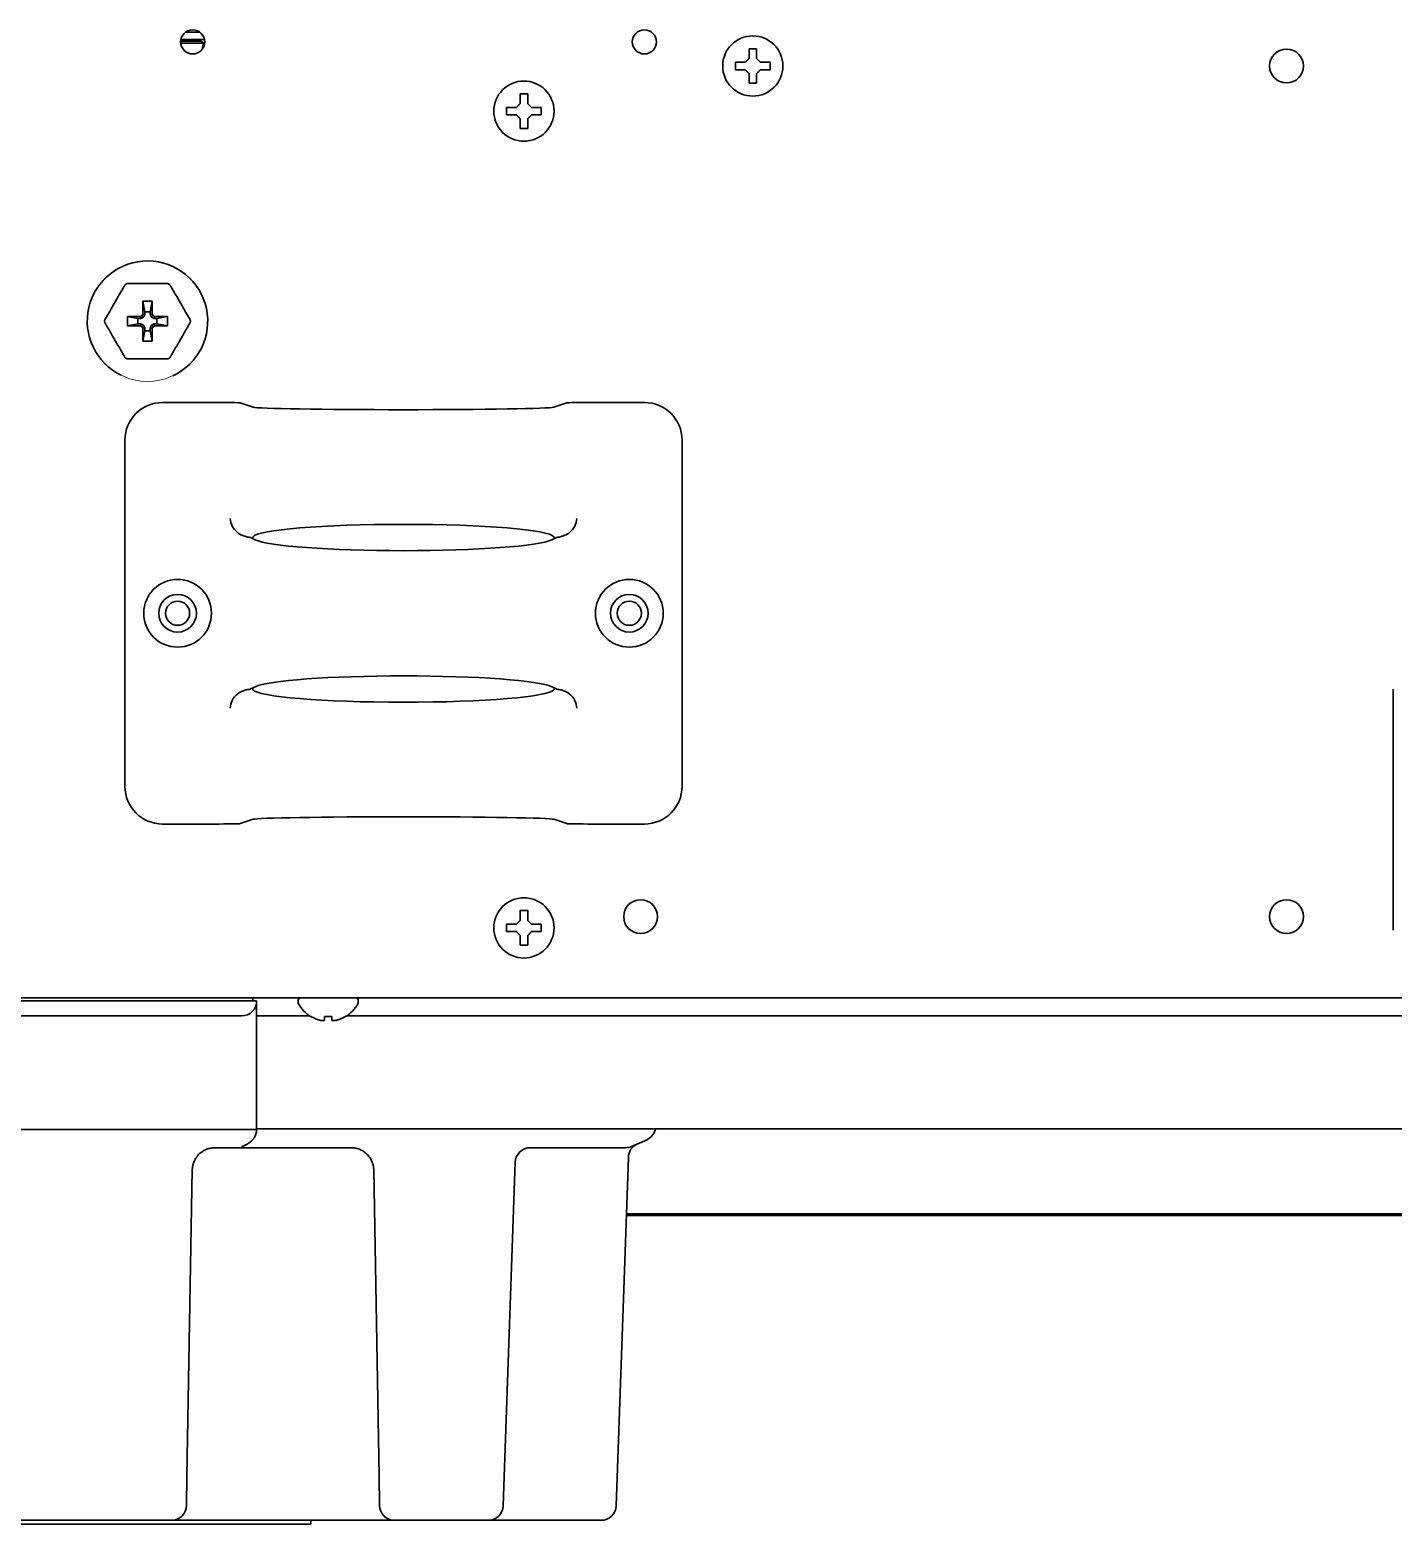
# Model space of a CAD drawing. Extents: x 6327 to 10269, y -393 to 3036.
# Drawn here: x 8792.4 to 8973.5, y 2193 to 2391.5 of the extents above; entities that cross this region are included whole.
import ezdxf

# ---------------------------------------------------------------- set-up
doc = ezdxf.new("R2010")
doc.units = 0
doc.header["$LTSCALE"] = 5
doc.layers.get('0').update_dxf_attribs({"linetype": 'CONTINUOUS', "lineweight": 0})
doc.layers.add('1', color=7, linetype='CONTINUOUS', true_color=0xffffff)

msp = doc.modelspace()

# ---------------------------------------------------------------- linework, layer by layer
msp.add_circle((8808.07, 2352.83), 8)
at = {"layer": '1', "color": 7, "linetype": 'Continuous', "lineweight": 35}
for p, q in [((8812.48, 2390.03), (8815.16, 2390.03)), ((8815.64, 2390.23), (8812.5, 2390.23)), ((8813.14, 2391.23), (8815.01, 2391.23)), ((8815.6, 2389.78), (8815.16, 2390.03)), ((8812.48, 2389.78), (8815.6, 2389.78)), ((8815.33, 2388.94), (8815.42, 2389.42)), ((8815.45, 2389.52), (8815.6, 2389.78)), ((8886.17, 2386.73), (8886.17, 2387.23)), ((8886.17, 2386.23), (8886.17, 2386.73)), ((8890.77, 2387.23), (8890.77, 2386.73)), ((8890.77, 2386.73), (8890.77, 2386.23)), ((8855.77, 2380.73), (8855.77, 2381.23)), ((8855.77, 2380.23), (8855.77, 2380.73)), ((8860.37, 2381.23), (8860.37, 2380.73)), ((8860.37, 2380.73), (8860.37, 2380.23)), ((8807.64, 2357.83), (8808.51, 2357.83)), ((8803.52, 2354.95), (8803.96, 2355.7)), ((8807.73, 2354.09), (8807.45, 2355.48)), ((8807.45, 2355.48), (8808.7, 2355.48)), ((8807.45, 2353.78), (8807.45, 2355.48)), ((8808.7, 2355.48), (8808.41, 2354.09)), ((8808.7, 2355.48), (8808.7, 2353.78)), ((8812.19, 2355.7), (8812.62, 2354.95)), ((8805.42, 2353.45), (8806.81, 2353.17)), ((8805.42, 2352.2), (8805.42, 2353.45)), ((8805.42, 2353.45), (8807.12, 2353.45)), ((8805.42, 2352.2), (8806.81, 2352.49)), ((8807.2, 2353.17), (8806.81, 2353.17)), ((8806.81, 2353.17), (8806.81, 2352.49)), ((8806.81, 2352.49), (8807.2, 2352.49)), ((8807.12, 2353.45), (8807.33, 2353.57)), ((8807.12, 2353.45), (8807.2, 2353.17)), ((8807.12, 2352.2), (8807.2, 2352.49)), ((8807.54, 2353.36), (8807.2, 2353.17)), ((8807.2, 2352.49), (8807.54, 2352.29)), ((8807.33, 2353.57), (8807.45, 2353.78)), ((8807.33, 2353.57), (8807.54, 2353.36)), ((8807.33, 2352.08), (8807.54, 2352.29)), ((8807.45, 2353.78), (8807.73, 2353.7)), ((8807.73, 2353.7), (8807.54, 2353.36)), ((8807.54, 2352.29), (8807.73, 2351.95)), ((8807.73, 2354.09), (8807.73, 2353.7)), ((8808.41, 2354.09), (8807.73, 2354.09)), ((8808.41, 2353.7), (8808.41, 2354.09)), ((8808.7, 2353.78), (8808.41, 2353.7)), ((8808.61, 2353.36), (8808.41, 2353.7)), ((8808.41, 2351.95), (8808.61, 2352.29)), ((8808.82, 2353.57), (8808.61, 2353.36)), ((8808.95, 2353.17), (8808.61, 2353.36)), ((8808.61, 2352.29), (8808.95, 2352.49)), ((8808.82, 2352.08), (8808.61, 2352.29)), ((8808.7, 2353.78), (8808.82, 2353.57)), ((8808.82, 2353.57), (8809.02, 2353.45)), ((8809.02, 2353.45), (8808.95, 2353.17)), ((8809.33, 2353.17), (8808.95, 2353.17)), ((8808.95, 2352.49), (8809.33, 2352.49)), ((8809.02, 2352.2), (8808.95, 2352.49)), ((8809.02, 2353.45), (8810.72, 2353.45)), ((8810.72, 2353.45), (8809.33, 2353.17)), ((8809.33, 2352.49), (8809.33, 2353.17)), ((8810.72, 2352.2), (8809.33, 2352.49)), ((8810.72, 2353.45), (8810.72, 2352.2)), ((8803.96, 2349.95), (8803.52, 2350.7)), ((8807.12, 2352.2), (8805.42, 2352.2)), ((8807.33, 2352.08), (8807.12, 2352.2)), ((8807.45, 2351.88), (8807.33, 2352.08)), ((8807.45, 2351.88), (8807.73, 2351.95)), ((8807.45, 2350.18), (8807.45, 2351.88)), ((8807.45, 2350.18), (8807.73, 2351.56)), ((8807.73, 2351.95), (8807.73, 2351.56)), ((8807.73, 2351.56), (8808.41, 2351.56)), ((8808.7, 2351.88), (8808.41, 2351.95)), ((8808.41, 2351.56), (8808.41, 2351.95)), ((8808.7, 2350.18), (8808.41, 2351.56)), ((8808.82, 2352.08), (8808.7, 2351.88)), ((8808.7, 2351.88), (8808.7, 2350.18)), ((8809.02, 2352.2), (8808.82, 2352.08)), ((8810.72, 2352.2), (8809.02, 2352.2)), ((8812.62, 2350.7), (8812.19, 2349.95)), ((8808.7, 2350.18), (8807.45, 2350.18)), ((8808.51, 2347.83), (8807.64, 2347.83)), ((8816.89, 2342.03), (8810.08, 2342.03)), ((8822.1, 2341.4), (8820.38, 2341.97)), ((8863.76, 2341.97), (8862.05, 2341.4)), ((8874.07, 2342.03), (8867.26, 2342.03)), ((8805.07, 2291.02), (8805.07, 2337.03)), ((8879.07, 2291.02), (8879.07, 2337.03)), ((8821.77, 2324.09), (8822.38, 2323.78)), ((8822.1, 2324.18), (8821.98, 2323.98)), ((8861.77, 2323.78), (8862.38, 2324.09)), ((8862.05, 2324.18), (8862.16, 2323.98)), ((8821.77, 2303.97), (8822.38, 2304.27)), ((8822.1, 2303.87), (8821.98, 2304.07)), ((8861.77, 2304.27), (8862.38, 2303.97)), ((8862.05, 2303.87), (8862.16, 2304.07)), ((8973.52, 2271.93), (8973.52, 2303.93)), ((8816.89, 2286.03), (8810.08, 2286.03)), ((8822.1, 2286.66), (8820.38, 2286.08)), ((8863.76, 2286.08), (8862.05, 2286.66)), ((8874.07, 2286.03), (8867.26, 2286.03)), ((8855.77, 2272.23), (8855.77, 2272.73)), ((8855.77, 2271.73), (8855.77, 2272.23)), ((8860.37, 2272.73), (8860.37, 2272.23)), ((8860.37, 2272.23), (8860.37, 2271.73)), ((9134.06, 2262.93), (8717.37, 2262.93)), ((8822.07, 2262.53), (8822.07, 2262.93)), ((8717.37, 2262.53), (8820.57, 2262.53)), ((8822.57, 2262.53), (8820.57, 2262.53)), ((8822.57, 2262.53), (8822.57, 2256.53)), ((8828.07, 2262.53), (8828.07, 2262.33)), ((8836.07, 2262.33), (8836.07, 2262.53)), ((8717.37, 2260.53), (8820.57, 2260.53)), ((8829.65, 2260.53), (8822.57, 2260.53)), ((8829.77, 2260.45), (8829.77, 2260.48)), ((8834.37, 2260.48), (8834.37, 2260.45)), ((9090.94, 2260.53), (8834.5, 2260.53)), ((8822.57, 2256.53), (8822.57, 2247.53)), ((8822.57, 2247.53), (8822.57, 2245.53)), ((8822.57, 2245.44), (8719.42, 2245.5)), ((9134.07, 2245.53), (8822.56, 2245.53)), ((8822.57, 2245.53), (8822.57, 2245.48)), ((8874.15, 2243.94), (8872.36, 2243.18)), ((8817.02, 2243.03), (8835.12, 2243.03)), ((8855.46, 2199.32), (8856.92, 2241.1)), ((8871.58, 2243.03), (8858.76, 2243.03)), ((8871.94, 2241.75), (8870.32, 2195.46)), ((8814.02, 2240.08), (8813.31, 2199.35)), ((8838.84, 2199.35), (8838.12, 2240.08)), ((9134.07, 2234.03), (8871.66, 2234.03)), ((8871.67, 2234.24), (9134.07, 2234.24)), ((8813.31, 2199.35), (8813.24, 2195.49)), ((8838.9, 2195.49), (8838.84, 2199.35)), ((8855.32, 2195.46), (8855.46, 2199.32)), ((8811.24, 2193.53), (8697.92, 2193.53)), ((8816.18, 2193.53), (8840.9, 2193.53)), ((8829.76, 2193.03), (8829.76, 2193.53)), ((8853.33, 2193.53), (8840.9, 2193.53)), ((8853.33, 2193.53), (8857.32, 2193.53)), ((8868.33, 2193.53), (8857.32, 2193.53))]:
    msp.add_line(p, q, dxfattribs=at)
for centre, radius in [((8814.07, 2389.93), 1.6), ((8874.07, 2389.93), 1.6), ((8888.47, 2386.73), 4), ((8959.37, 2386.73), 2.25), ((8858.07, 2380.73), 4), ((8812.07, 2314.03), 4.5), ((8872.07, 2314.03), 4.5), ((8812.07, 2314.03), 2.5), ((8872.07, 2314.03), 2.5), ((8812.07, 2314.03), 1.6), ((8872.07, 2314.03), 1.6), ((8858.07, 2272.23), 4), ((8873.57, 2273.73), 2.25), ((8959.37, 2273.73), 2.25)]:
    msp.add_circle(centre, radius, dxfattribs=at)
for centre, radius, start, end in [((8815.71, 2389.37), 0.3, 150, 170), ((8808.07, 2352.83), 8, 294.8737, 243.9956), ((8828.47, 2262.53), 0.4, 90, 180), ((8835.67, 2262.53), 0.4, 0, 90), ((8820.57, 2262.53), 2, 270, 0), ((8828.47, 2262.33), 0.4, 180, 210.3012), ((8832.27, 2264.55), 4.8, 210.3012, 238.6273), ((8831.87, 2264.55), 4.8, 301.3727, 329.6988), ((8835.67, 2262.33), 0.4, 329.6988, 0), ((8873.18, 2246.24), 2.5, 292.9002, 343.3181), ((8873.94, 2241.68), 2, 112.9002, 178), ((8858.92, 2241.03), 2, 90, 178), ((8811.24, 2195.53), 2, 270, 359), ((8840.9, 2195.53), 2, 181, 270), ((8853.33, 2195.53), 2, 270, 358), ((8868.33, 2195.53), 2, 270, 358)]:
    msp.add_arc(centre, radius, start, end, dxfattribs=at)
for centre, major_axis, ratio, start_param, end_param in [((8810.08, 2337.03), (4.75, -1.58), 0.998478, 1.89276, 3.462643), ((8816.89, 2341.97), (3.5, 0), 0.017455, 0.05236, 1.570796), ((8842.07, 2341.42), (20, 0), 0.017455, -3.089233, -0.05236), ((8867.26, 2341.97), (3.5, 0), 0.017455, 1.570796, 3.089233), ((8874.07, 2337.03), (4.75, 1.58), 0.998478, -0.32105, 1.248833), ((8821.61, 2326.7), (1.29, 2.16), 0.99484, -3.269542, -3.152361), ((8842.07, 2324.09), (20, 0), 0.087489, 0.05236, 3.089233), ((8862.54, 2326.7), (-1.29, 2.16), 0.99484, -3.130824, -3.013643), ((8820.29, 2324.06), (1.5, 0), 0.087489, 0.174533, 0.565507), ((8842.07, 2324.09), (20, 0), 0.087489, -2.96706, -0.174533), ((8863.85, 2324.06), (1.5, 0), 0.087489, 2.576086, 2.96706), ((8842.07, 2303.96), (20, 0), 0.087489, 0.174533, 2.96706), ((8821.61, 2301.35), (-1.29, 2.16), 0.99484, 0.010769, 0.127949), ((8820.29, 2303.99), (1.5, 0), 0.087489, -0.565507, -0.174533), ((8842.07, 2303.96), (20, 0), 0.087489, -3.089233, -0.05236), ((8863.85, 2303.99), (1.5, 0), 0.087489, -2.96706, -2.576086), ((8862.54, 2301.35), (1.29, 2.16), 0.99484, -0.127949, -0.010769), ((8810.08, 2291.03), (4.75, 1.58), 0.998478, 2.820542, 4.390425), ((8874.07, 2291.03), (4.75, -1.58), 0.998478, -1.248833, 0.32105), ((8842.07, 2286.64), (20, 0), 0.017455, 0.05236, 3.089233), ((8816.89, 2286.09), (3.5, 0), 0.017455, -1.570796, -0.05236), ((8867.26, 2286.09), (3.5, 0), 0.017455, -3.089233, -1.570796), ((8871.58, 2245.03), (0, -2), 1, 0, 0.399684)]:
    msp.add_ellipse(centre, major_axis=major_axis, ratio=ratio, start_param=start_param, end_param=end_param, dxfattribs=at)
for points in [[(8887.97, 2387.73), (8887.97, 2387.78), (8887.97, 2387.89), (8887.97, 2388.05), (8887.97, 2388.21), (8887.97, 2388.36), (8887.97, 2388.52), (8887.97, 2388.67), (8887.97, 2388.84), (8887.97, 2388.96), (8887.97, 2389.03)], [(8887.97, 2389.03), (8888.14, 2389.03), (8888.47, 2389.03), (8888.81, 2389.03), (8888.97, 2389.03)], [(8887.47, 2386.23), (8887.42, 2386.23), (8887.31, 2386.23), (8887.15, 2386.23), (8886.99, 2386.23), (8886.83, 2386.23), (8886.68, 2386.23), (8886.53, 2386.23), (8886.36, 2386.23), (8886.24, 2386.23), (8886.17, 2386.23)], [(8887.47, 2387.23), (8887.5, 2387.25), (8887.54, 2387.3), (8887.62, 2387.37), (8887.69, 2387.44), (8887.76, 2387.51), (8887.83, 2387.58), (8887.9, 2387.65), (8887.95, 2387.7), (8887.97, 2387.73)], [(8887.97, 2385.73), (8887.95, 2385.75), (8887.9, 2385.8), (8887.82, 2385.88), (8887.75, 2385.95), (8887.68, 2386.02), (8887.61, 2386.09), (8887.54, 2386.16), (8887.5, 2386.2), (8887.47, 2386.23)], [(8888.97, 2387.73), (8889, 2387.7), (8889.05, 2387.65), (8889.12, 2387.58), (8889.2, 2387.5), (8889.27, 2387.43), (8889.33, 2387.36), (8889.4, 2387.3), (8889.45, 2387.25), (8889.47, 2387.23)], [(8889.47, 2386.23), (8889.45, 2386.2), (8889.4, 2386.15), (8889.33, 2386.08), (8889.26, 2386.01), (8889.19, 2385.94), (8889.12, 2385.87), (8889.04, 2385.8), (8889, 2385.75), (8888.97, 2385.73)], [(8889.47, 2387.23), (8889.53, 2387.23), (8889.64, 2387.23), (8889.8, 2387.23), (8889.96, 2387.23), (8890.11, 2387.23), (8890.26, 2387.23), (8890.42, 2387.23), (8890.59, 2387.23), (8890.71, 2387.23), (8890.77, 2387.23)], [(8888.97, 2384.43), (8888.81, 2384.43), (8888.47, 2384.43), (8888.14, 2384.43), (8887.97, 2384.43)], [(8888.97, 2385.73), (8888.97, 2385.67), (8888.97, 2385.56), (8888.97, 2385.4), (8888.97, 2385.24), (8888.97, 2385.09), (8888.97, 2384.94), (8888.97, 2384.78), (8888.97, 2384.61), (8888.97, 2384.49), (8888.97, 2384.43)], [(8857.57, 2381.73), (8857.57, 2381.78), (8857.57, 2381.89), (8857.57, 2382.05), (8857.57, 2382.21), (8857.57, 2382.36), (8857.57, 2382.52), (8857.57, 2382.67), (8857.57, 2382.84), (8857.57, 2382.96), (8857.57, 2383.03)], [(8857.57, 2383.03), (8857.74, 2383.03), (8858.07, 2383.03), (8858.41, 2383.03), (8858.57, 2383.03)], [(8857.07, 2380.23), (8857.02, 2380.23), (8856.91, 2380.23), (8856.75, 2380.23), (8856.59, 2380.23), (8856.43, 2380.23), (8856.28, 2380.23), (8856.13, 2380.23), (8855.96, 2380.23), (8855.84, 2380.23), (8855.77, 2380.23)], [(8857.07, 2381.23), (8857.1, 2381.25), (8857.14, 2381.3), (8857.22, 2381.37), (8857.29, 2381.44), (8857.36, 2381.51), (8857.43, 2381.58), (8857.5, 2381.65), (8857.55, 2381.7), (8857.57, 2381.73)], [(8857.57, 2379.73), (8857.55, 2379.75), (8857.5, 2379.8), (8857.42, 2379.88), (8857.35, 2379.95), (8857.28, 2380.02), (8857.21, 2380.09), (8857.14, 2380.16), (8857.1, 2380.2), (8857.07, 2380.23)], [(8858.57, 2381.73), (8858.6, 2381.7), (8858.65, 2381.65), (8858.72, 2381.58), (8858.8, 2381.5), (8858.87, 2381.43), (8858.93, 2381.36), (8859, 2381.3), (8859.05, 2381.25), (8859.07, 2381.23)], [(8859.07, 2380.23), (8859.05, 2380.2), (8859, 2380.15), (8858.93, 2380.08), (8858.86, 2380.01), (8858.79, 2379.94), (8858.72, 2379.87), (8858.64, 2379.8), (8858.6, 2379.75), (8858.57, 2379.73)], [(8859.07, 2381.23), (8859.13, 2381.23), (8859.24, 2381.23), (8859.4, 2381.23), (8859.56, 2381.23), (8859.71, 2381.23), (8859.86, 2381.23), (8860.02, 2381.23), (8860.19, 2381.23), (8860.31, 2381.23), (8860.37, 2381.23)], [(8858.57, 2378.43), (8858.41, 2378.43), (8858.07, 2378.43), (8857.74, 2378.43), (8857.57, 2378.43)], [(8858.57, 2379.73), (8858.57, 2379.67), (8858.57, 2379.56), (8858.57, 2379.4), (8858.57, 2379.24), (8858.57, 2379.09), (8858.57, 2378.94), (8858.57, 2378.78), (8858.57, 2378.61), (8858.57, 2378.49), (8858.57, 2378.43)], [(8857.07, 2272.73), (8857.1, 2272.75), (8857.14, 2272.8), (8857.22, 2272.87), (8857.29, 2272.94), (8857.36, 2273.01), (8857.43, 2273.08), (8857.5, 2273.15), (8857.55, 2273.2), (8857.57, 2273.23)], [(8857.57, 2273.23), (8857.57, 2273.28), (8857.57, 2273.39), (8857.57, 2273.55), (8857.57, 2273.71), (8857.57, 2273.86), (8857.57, 2274.02), (8857.57, 2274.17), (8857.57, 2274.34), (8857.57, 2274.46), (8857.57, 2274.53)], [(8857.57, 2274.53), (8857.74, 2274.53), (8858.07, 2274.53), (8858.41, 2274.53), (8858.57, 2274.53)], [(8858.57, 2273.23), (8858.6, 2273.2), (8858.65, 2273.15), (8858.72, 2273.08), (8858.8, 2273), (8858.87, 2272.93), (8858.93, 2272.86), (8859, 2272.8), (8859.05, 2272.75), (8859.07, 2272.73)], [(8857.07, 2271.73), (8857.02, 2271.73), (8856.91, 2271.73), (8856.75, 2271.73), (8856.59, 2271.73), (8856.43, 2271.73), (8856.28, 2271.73), (8856.13, 2271.73), (8855.96, 2271.73), (8855.84, 2271.73), (8855.77, 2271.73)], [(8857.57, 2271.23), (8857.55, 2271.25), (8857.5, 2271.3), (8857.42, 2271.38), (8857.35, 2271.45), (8857.28, 2271.52), (8857.21, 2271.59), (8857.14, 2271.66), (8857.1, 2271.7), (8857.07, 2271.73)], [(8859.07, 2271.73), (8859.05, 2271.7), (8859, 2271.65), (8858.93, 2271.58), (8858.86, 2271.51), (8858.79, 2271.44), (8858.72, 2271.37), (8858.64, 2271.3), (8858.6, 2271.25), (8858.57, 2271.23)], [(8858.57, 2271.23), (8858.57, 2271.17), (8858.57, 2271.06), (8858.57, 2270.9), (8858.57, 2270.74), (8858.57, 2270.59), (8858.57, 2270.44), (8858.57, 2270.28), (8858.57, 2270.11), (8858.57, 2269.99), (8858.57, 2269.93)], [(8859.07, 2272.73), (8859.13, 2272.73), (8859.24, 2272.73), (8859.4, 2272.73), (8859.56, 2272.73), (8859.71, 2272.73), (8859.86, 2272.73), (8860.02, 2272.73), (8860.19, 2272.73), (8860.31, 2272.73), (8860.37, 2272.73)], [(8858.57, 2269.93), (8858.41, 2269.93), (8858.07, 2269.93), (8857.74, 2269.93), (8857.57, 2269.93)], [(8831.07, 2259.93), (8831.1, 2259.93), (8831.14, 2259.92), (8831.22, 2259.92), (8831.29, 2259.91), (8831.36, 2259.91), (8831.43, 2259.92), (8831.5, 2259.92), (8831.55, 2259.93), (8831.57, 2259.93)], [(8831.57, 2259.93), (8831.57, 2259.94), (8831.57, 2259.97), (8831.57, 2260.02), (8831.57, 2260.08), (8831.57, 2260.14), (8831.57, 2260.21), (8831.57, 2260.28), (8831.57, 2260.37), (8831.57, 2260.44), (8831.57, 2260.48)], [(8831.57, 2260.48), (8831.74, 2260.46), (8832.07, 2260.44), (8832.41, 2260.46), (8832.57, 2260.48)], [(8832.57, 2259.93), (8832.6, 2259.93), (8832.65, 2259.92), (8832.72, 2259.92), (8832.8, 2259.91), (8832.87, 2259.91), (8832.93, 2259.92), (8833, 2259.92), (8833.05, 2259.93), (8833.07, 2259.93)], [(8833.07, 2259.93), (8833.13, 2259.94), (8833.24, 2259.97), (8833.4, 2260.02), (8833.56, 2260.08), (8833.71, 2260.14), (8833.86, 2260.21), (8834.02, 2260.28), (8834.19, 2260.37), (8834.31, 2260.44), (8834.37, 2260.48)], [(8814.02, 2240.08), (8814.02, 2240.13), (8814.03, 2240.25), (8814.05, 2240.42), (8814.07, 2240.6), (8814.12, 2240.79), (8814.18, 2240.98), (8814.25, 2241.18), (8814.34, 2241.38), (8814.45, 2241.58), (8814.58, 2241.78), (8814.73, 2241.97), (8814.9, 2242.16), (8815.1, 2242.33), (8815.31, 2242.5), (8815.54, 2242.64), (8815.79, 2242.77), (8816.04, 2242.87), (8816.3, 2242.94), (8816.55, 2242.99), (8816.79, 2243.02), (8816.94, 2243.03), (8817.02, 2243.03)]]:
    msp.add_open_spline(points, degree=3, dxfattribs=at)
for points, knots in [([(8888.97, 2389.03), (8888.97, 2388.82), (8888.97, 2388.61), (8888.97, 2388.29), (8888.97, 2388.18), (8888.97, 2387.95), (8888.97, 2387.84), (8888.97, 2387.73)], [0, 0, 0, 0, 0.5, 0.5, 0.75, 0.75, 1, 1, 1, 1]), ([(8886.17, 2387.23), (8886.38, 2387.23), (8886.59, 2387.23), (8886.91, 2387.23), (8887.02, 2387.23), (8887.24, 2387.23), (8887.36, 2387.23), (8887.47, 2387.23)], [0, 0, 0, 0, 0.5, 0.5, 0.75, 0.75, 1, 1, 1, 1]), ([(8890.77, 2386.23), (8890.57, 2386.23), (8890.36, 2386.23), (8890.04, 2386.23), (8889.93, 2386.23), (8889.7, 2386.23), (8889.59, 2386.23), (8889.47, 2386.23)], [0, 0, 0, 0, 0.5, 0.5, 0.75, 0.75, 1, 1, 1, 1]), ([(8887.97, 2384.43), (8887.97, 2384.63), (8887.97, 2384.84), (8887.97, 2385.16), (8887.97, 2385.27), (8887.97, 2385.5), (8887.97, 2385.61), (8887.97, 2385.73)], [0, 0, 0, 0, 0.5, 0.5, 0.75, 0.75, 1, 1, 1, 1]), ([(8858.57, 2383.03), (8858.57, 2382.82), (8858.57, 2382.61), (8858.57, 2382.29), (8858.57, 2382.18), (8858.57, 2381.95), (8858.57, 2381.84), (8858.57, 2381.73)], [0, 0, 0, 0, 0.5, 0.5, 0.75, 0.75, 1, 1, 1, 1]), ([(8855.77, 2381.23), (8855.98, 2381.23), (8856.19, 2381.23), (8856.51, 2381.23), (8856.62, 2381.23), (8856.84, 2381.23), (8856.96, 2381.23), (8857.07, 2381.23)], [0, 0, 0, 0, 0.5, 0.5, 0.75, 0.75, 1, 1, 1, 1]), ([(8860.37, 2380.23), (8860.17, 2380.23), (8859.96, 2380.23), (8859.64, 2380.23), (8859.53, 2380.23), (8859.3, 2380.23), (8859.19, 2380.23), (8859.07, 2380.23)], [0, 0, 0, 0, 0.5, 0.5, 0.75, 0.75, 1, 1, 1, 1]), ([(8857.57, 2378.43), (8857.57, 2378.63), (8857.57, 2378.84), (8857.57, 2379.16), (8857.57, 2379.27), (8857.57, 2379.5), (8857.57, 2379.61), (8857.57, 2379.73)], [0, 0, 0, 0, 0.5, 0.5, 0.75, 0.75, 1, 1, 1, 1]), ([(8803.96, 2355.7), (8804.15, 2356.03), (8804.33, 2356.35), (8804.6, 2356.82), (8804.69, 2356.97), (8804.83, 2357.2), (8804.87, 2357.28), (8804.96, 2357.43), (8805, 2357.5), (8805.04, 2357.58)], [0, 0, 0, 0, 0.5, 0.5, 0.75, 0.75, 0.875, 0.875, 1, 1, 1, 1]), ([(8805.04, 2357.58), (8805.05, 2357.59), (8805.06, 2357.61), (8805.09, 2357.65), (8805.11, 2357.66), (8805.13, 2357.69), (8805.14, 2357.69), (8805.15, 2357.71), (8805.16, 2357.72), (8805.19, 2357.74), (8805.21, 2357.75), (8805.26, 2357.78), (8805.3, 2357.8), (8805.37, 2357.81), (8805.39, 2357.82), (8805.43, 2357.82), (8805.45, 2357.83), (8805.47, 2357.83)], [0, 0, 0, 0, 0.125, 0.125, 0.25, 0.25, 0.3125, 0.3125, 0.375, 0.375, 0.5, 0.5, 0.75, 0.75, 0.875, 0.875, 1, 1, 1, 1]), ([(8805.47, 2357.83), (8805.65, 2357.83), (8805.82, 2357.83), (8806.17, 2357.83), (8806.35, 2357.83), (8806.89, 2357.83), (8807.26, 2357.83), (8807.64, 2357.83)], [0, 0, 0, 0, 0.25, 0.25, 0.5, 0.5, 1, 1, 1, 1]), ([(8808.51, 2357.83), (8808.89, 2357.83), (8809.26, 2357.83), (8809.8, 2357.83), (8809.97, 2357.83), (8810.24, 2357.83), (8810.33, 2357.83), (8810.5, 2357.83), (8810.59, 2357.83), (8810.67, 2357.83)], [0, 0, 0, 0, 0.5, 0.5, 0.75, 0.75, 0.875, 0.875, 1, 1, 1, 1]), ([(8810.67, 2357.83), (8810.69, 2357.83), (8810.71, 2357.82), (8810.76, 2357.82), (8810.78, 2357.81), (8810.82, 2357.8), (8810.84, 2357.8), (8810.87, 2357.78), (8810.88, 2357.78), (8810.9, 2357.77), (8810.91, 2357.76), (8810.96, 2357.74), (8810.99, 2357.71), (8811.04, 2357.66), (8811.05, 2357.65), (8811.08, 2357.61), (8811.09, 2357.59), (8811.1, 2357.58)], [0, 0, 0, 0, 0.125, 0.125, 0.25, 0.25, 0.375, 0.375, 0.4375, 0.4375, 0.5, 0.5, 0.75, 0.75, 0.875, 0.875, 1, 1, 1, 1]), ([(8811.1, 2357.58), (8811.19, 2357.43), (8811.28, 2357.28), (8811.45, 2356.97), (8811.54, 2356.82), (8811.81, 2356.35), (8811.99, 2356.03), (8812.19, 2355.7)], [0, 0, 0, 0, 0.25, 0.25, 0.5, 0.5, 1, 1, 1, 1]), ([(8802.44, 2353.08), (8802.53, 2353.22), (8802.62, 2353.37), (8802.79, 2353.68), (8802.88, 2353.83), (8803.15, 2354.3), (8803.33, 2354.62), (8803.52, 2354.95)], [0, 0, 0, 0, 0.25, 0.25, 0.5, 0.5, 1, 1, 1, 1]), ([(8812.62, 2354.95), (8812.81, 2354.62), (8813, 2354.3), (8813.26, 2353.83), (8813.35, 2353.68), (8813.49, 2353.45), (8813.53, 2353.38), (8813.62, 2353.22), (8813.66, 2353.15), (8813.7, 2353.08)], [0, 0, 0, 0, 0.5, 0.5, 0.75, 0.75, 0.875, 0.875, 1, 1, 1, 1]), ([(8802.44, 2352.58), (8802.42, 2352.61), (8802.41, 2352.65), (8802.38, 2352.74), (8802.38, 2352.78), (8802.38, 2352.87), (8802.38, 2352.91), (8802.4, 2352.97), (8802.4, 2352.98), (8802.41, 2353), (8802.41, 2353.01), (8802.42, 2353.04), (8802.43, 2353.06), (8802.44, 2353.08)], [0, 0, 0, 0, 0.25, 0.25, 0.5, 0.5, 0.75, 0.75, 0.8125, 0.8125, 0.875, 0.875, 1, 1, 1, 1]), ([(8803.52, 2350.7), (8803.33, 2351.03), (8803.15, 2351.35), (8802.88, 2351.82), (8802.79, 2351.97), (8802.66, 2352.2), (8802.62, 2352.28), (8802.53, 2352.43), (8802.49, 2352.5), (8802.44, 2352.58)], [0, 0, 0, 0, 0.5, 0.5, 0.75, 0.75, 0.875, 0.875, 1, 1, 1, 1]), ([(8813.7, 2352.58), (8813.62, 2352.43), (8813.53, 2352.28), (8813.35, 2351.97), (8813.27, 2351.82), (8813, 2351.35), (8812.81, 2351.03), (8812.62, 2350.7)], [0, 0, 0, 0, 0.25, 0.25, 0.5, 0.5, 1, 1, 1, 1]), ([(8813.7, 2353.08), (8813.72, 2353.04), (8813.74, 2353), (8813.76, 2352.91), (8813.77, 2352.87), (8813.77, 2352.78), (8813.76, 2352.74), (8813.75, 2352.69), (8813.75, 2352.68), (8813.74, 2352.65), (8813.73, 2352.64), (8813.72, 2352.61), (8813.71, 2352.59), (8813.7, 2352.58)], [0, 0, 0, 0, 0.25, 0.25, 0.5, 0.5, 0.75, 0.75, 0.8125, 0.8125, 0.875, 0.875, 1, 1, 1, 1]), ([(8805.04, 2348.08), (8804.96, 2348.22), (8804.87, 2348.37), (8804.69, 2348.68), (8804.61, 2348.83), (8804.34, 2349.3), (8804.15, 2349.62), (8803.96, 2349.95)], [0, 0, 0, 0, 0.25, 0.25, 0.5, 0.5, 1, 1, 1, 1]), ([(8812.19, 2349.95), (8812, 2349.62), (8811.81, 2349.3), (8811.54, 2348.83), (8811.45, 2348.68), (8811.32, 2348.45), (8811.28, 2348.38), (8811.19, 2348.22), (8811.15, 2348.15), (8811.1, 2348.08)], [0, 0, 0, 0, 0.5, 0.5, 0.75, 0.75, 0.875, 0.875, 1, 1, 1, 1]), ([(8805.47, 2347.83), (8805.45, 2347.83), (8805.43, 2347.83), (8805.39, 2347.83), (8805.37, 2347.84), (8805.32, 2347.85), (8805.3, 2347.86), (8805.27, 2347.87), (8805.26, 2347.87), (8805.24, 2347.88), (8805.23, 2347.89), (8805.19, 2347.92), (8805.15, 2347.94), (8805.11, 2347.99), (8805.09, 2348.01), (8805.06, 2348.04), (8805.05, 2348.06), (8805.04, 2348.08)], [0, 0, 0, 0, 0.125, 0.125, 0.25, 0.25, 0.375, 0.375, 0.4375, 0.4375, 0.5, 0.5, 0.75, 0.75, 0.875, 0.875, 1, 1, 1, 1]), ([(8807.64, 2347.83), (8807.26, 2347.83), (8806.89, 2347.83), (8806.35, 2347.83), (8806.17, 2347.83), (8805.91, 2347.83), (8805.82, 2347.83), (8805.65, 2347.83), (8805.56, 2347.83), (8805.47, 2347.83)], [0, 0, 0, 0, 0.5, 0.5, 0.75, 0.75, 0.875, 0.875, 1, 1, 1, 1]), ([(8810.67, 2347.83), (8810.5, 2347.83), (8810.33, 2347.83), (8809.98, 2347.83), (8809.8, 2347.83), (8809.26, 2347.83), (8808.89, 2347.83), (8808.51, 2347.83)], [0, 0, 0, 0, 0.25, 0.25, 0.5, 0.5, 1, 1, 1, 1]), ([(8811.1, 2348.08), (8811.09, 2348.06), (8811.08, 2348.04), (8811.05, 2348.01), (8811.04, 2347.99), (8811.02, 2347.97), (8811.01, 2347.96), (8810.99, 2347.94), (8810.98, 2347.94), (8810.96, 2347.92), (8810.94, 2347.9), (8810.88, 2347.87), (8810.84, 2347.85), (8810.78, 2347.84), (8810.76, 2347.83), (8810.71, 2347.83), (8810.69, 2347.83), (8810.67, 2347.83)], [0, 0, 0, 0, 0.125, 0.125, 0.25, 0.25, 0.3125, 0.3125, 0.375, 0.375, 0.5, 0.5, 0.75, 0.75, 0.875, 0.875, 1, 1, 1, 1]), ([(8819.05, 2326.61), (8819.07, 2326.27), (8819.26, 2325.54), (8819.75, 2324.97), (8820.05, 2324.73)], [0, 0, 0, 0, 0.472403, 1, 1, 1, 1]), ([(8864.09, 2324.73), (8864.39, 2324.97), (8864.88, 2325.54), (8865.08, 2326.27), (8865.09, 2326.61)], [0, 0, 0, 0, 0.527598, 1, 1, 1, 1]), ([(8821.56, 2324.13), (8821.37, 2324.16), (8820.93, 2324.24), (8820.51, 2324.43), (8820.29, 2324.56)], [0, 0, 0, 0, 0.432061, 1, 1, 1, 1]), ([(8863.85, 2324.56), (8863.64, 2324.43), (8863.22, 2324.24), (8862.78, 2324.16), (8862.59, 2324.13)], [0, 0, 0, 0, 0.567938, 1, 1, 1, 1]), ([(8820.05, 2303.32), (8819.75, 2303.09), (8819.26, 2302.51), (8819.07, 2301.79), (8819.05, 2301.44)], [0, 0, 0, 0, 0.527598, 1, 1, 1, 1]), ([(8820.29, 2303.49), (8820.51, 2303.62), (8820.93, 2303.81), (8821.37, 2303.89), (8821.56, 2303.92)], [0, 0, 0, 0, 0.567939, 1, 1, 1, 1]), ([(8862.59, 2303.92), (8862.78, 2303.89), (8863.22, 2303.81), (8863.64, 2303.62), (8863.85, 2303.49)], [0, 0, 0, 0, 0.432061, 1, 1, 1, 1]), ([(8865.09, 2301.44), (8865.08, 2301.79), (8864.88, 2302.51), (8864.39, 2303.09), (8864.09, 2303.32)], [0, 0, 0, 0, 0.472403, 1, 1, 1, 1]), ([(8858.57, 2274.53), (8858.57, 2274.32), (8858.57, 2274.11), (8858.57, 2273.79), (8858.57, 2273.68), (8858.57, 2273.45), (8858.57, 2273.34), (8858.57, 2273.23)], [0, 0, 0, 0, 0.5, 0.5, 0.75, 0.75, 1, 1, 1, 1]), ([(8855.77, 2272.73), (8855.98, 2272.73), (8856.19, 2272.73), (8856.51, 2272.73), (8856.62, 2272.73), (8856.84, 2272.73), (8856.96, 2272.73), (8857.07, 2272.73)], [0, 0, 0, 0, 0.5, 0.5, 0.75, 0.75, 1, 1, 1, 1]), ([(8857.57, 2269.93), (8857.57, 2270.13), (8857.57, 2270.34), (8857.57, 2270.66), (8857.57, 2270.77), (8857.57, 2271), (8857.57, 2271.11), (8857.57, 2271.23)], [0, 0, 0, 0, 0.5, 0.5, 0.75, 0.75, 1, 1, 1, 1]), ([(8860.37, 2271.73), (8860.17, 2271.73), (8859.96, 2271.73), (8859.64, 2271.73), (8859.53, 2271.73), (8859.3, 2271.73), (8859.19, 2271.73), (8859.07, 2271.73)], [0, 0, 0, 0, 0.5, 0.5, 0.75, 0.75, 1, 1, 1, 1]), ([(8829.77, 2260.48), (8829.98, 2260.36), (8830.19, 2260.25), (8830.51, 2260.11), (8830.62, 2260.07), (8830.84, 2259.99), (8830.96, 2259.96), (8831.07, 2259.93)], [0, 0, 0, 0, 0.5, 0.5, 0.75, 0.75, 1, 1, 1, 1]), ([(8832.57, 2260.48), (8832.57, 2260.36), (8832.57, 2260.25), (8832.57, 2260.11), (8832.57, 2260.07), (8832.57, 2259.99), (8832.57, 2259.96), (8832.57, 2259.93)], [0, 0, 0, 0, 0.5, 0.5, 0.75, 0.75, 1, 1, 1, 1]), ([(8822.57, 2245.48), (8822.57, 2245.41), (8822.57, 2245.34), (8822.56, 2245.21), (8822.54, 2245.07), (8822.5, 2244.94), (8822.47, 2244.84), (8822.46, 2244.8), (8822.44, 2244.74), (8822.42, 2244.71), (8822.38, 2244.61), (8822.32, 2244.49), (8822.25, 2244.37), (8822.2, 2244.28), (8822.18, 2244.26), (8822.14, 2244.2), (8822.11, 2244.17), (8822.05, 2244.09), (8822, 2244.04), (8821.95, 2243.99)], [0, 0, 0, 0, 0.125, 0.125, 0.25, 0.375, 0.375, 0.4375, 0.4375, 0.5, 0.5, 0.625, 0.75, 0.75, 0.8125, 0.8125, 0.875, 0.875, 1, 1, 1, 1]), ([(8874.51, 2245.53), (8874.58, 2245.53), (8874.65, 2245.53), (8874.75, 2245.53), (8874.78, 2245.53), (8874.83, 2245.53), (8874.85, 2245.53), (8874.88, 2245.53), (8874.89, 2245.53), (8874.97, 2245.53), (8875.03, 2245.53), (8875.12, 2245.53), (8875.15, 2245.53), (8875.19, 2245.53), (8875.2, 2245.53), (8875.23, 2245.53), (8875.24, 2245.53), (8875.3, 2245.53), (8875.35, 2245.53), (8875.41, 2245.53), (8875.43, 2245.53), (8875.45, 2245.53), (8875.46, 2245.53), (8875.47, 2245.53), (8875.48, 2245.53), (8875.52, 2245.53), (8875.54, 2245.53), (8875.56, 2245.53), (8875.56, 2245.53), (8875.57, 2245.53), (8875.57, 2245.53), (8875.57, 2245.53)], [0, 0, 0, 0, 0.125807, 0.125807, 0.18871, 0.18871, 0.220162, 0.220162, 0.251614, 0.251614, 0.377421, 0.377421, 0.440324, 0.440324, 0.471776, 0.471776, 0.503227, 0.503227, 0.629034, 0.629034, 0.691938, 0.691938, 0.723389, 0.723389, 0.754841, 0.754841, 0.880648, 0.880648, 0.943551, 0.943551, 1, 1, 1, 1]), ([(8821.95, 2243.99), (8821.9, 2243.94), (8821.85, 2243.89), (8821.74, 2243.8), (8821.69, 2243.76), (8821.58, 2243.68), (8821.52, 2243.64), (8821.44, 2243.59), (8821.41, 2243.57), (8821.35, 2243.53), (8821.32, 2243.52), (8821.23, 2243.47), (8821.17, 2243.44), (8821.05, 2243.38), (8821, 2243.35), (8820.88, 2243.3), (8820.82, 2243.28), (8820.72, 2243.24), (8820.68, 2243.23), (8820.63, 2243.21), (8820.6, 2243.2), (8820.59, 2243.2), (8820.57, 2243.19)], [0, 0, 0, 0, 0.125, 0.125, 0.25, 0.25, 0.375, 0.375, 0.4375, 0.4375, 0.5, 0.5, 0.625, 0.625, 0.75, 0.75, 0.875, 0.875, 0.9375, 0.96875, 0.96875, 1, 1, 1, 1]), ([(8835.12, 2243.03), (8835.18, 2243.03), (8835.32, 2243.02), (8835.55, 2243), (8835.81, 2242.95), (8836.08, 2242.88), (8836.35, 2242.77), (8836.6, 2242.64), (8836.85, 2242.49), (8837.07, 2242.31), (8837.27, 2242.13), (8837.45, 2241.93), (8837.6, 2241.72), (8837.74, 2241.51), (8837.84, 2241.3), (8837.93, 2241.09), (8838, 2240.88), (8838.06, 2240.68), (8838.09, 2240.48), (8838.11, 2240.3), (8838.12, 2240.16), (8838.12, 2240.09), (8838.12, 2240.08)], [0, 0, 0, 0, 0.031054, 0.080278, 0.132341, 0.187441, 0.244864, 0.304127, 0.364442, 0.424828, 0.484399, 0.542742, 0.599867, 0.655628, 0.709867, 0.762422, 0.81303, 0.861248, 0.90687, 0.950258, 0.992093, 1, 1, 1, 1]), ([(8811.24, 2193.53), (8811.24, 2193.53), (8811.24, 2193.53), (8811.25, 2193.53), (8811.25, 2193.53), (8811.25, 2193.53), (8811.25, 2193.53), (8811.25, 2193.53), (8811.25, 2193.53), (8811.25, 2193.53), (8811.26, 2193.53), (8811.27, 2193.53), (8811.28, 2193.53), (8811.31, 2193.53), (8811.35, 2193.53), (8811.4, 2193.53), (8811.46, 2193.53), (8811.52, 2193.53), (8811.58, 2193.53), (8811.64, 2193.53), (8811.72, 2193.53), (8811.81, 2193.53), (8811.9, 2193.53), (8812, 2193.53), (8812.1, 2193.53), (8812.21, 2193.53), (8812.33, 2193.53), (8812.45, 2193.53), (8812.58, 2193.53), (8812.75, 2193.53), (8812.96, 2193.53), (8813.23, 2193.53), (8813.48, 2193.53), (8813.71, 2193.53), (8813.93, 2193.53), (8814.15, 2193.53), (8814.37, 2193.53), (8814.6, 2193.53), (8814.83, 2193.53), (8815.05, 2193.53), (8815.22, 2193.53), (8815.34, 2193.53), (8815.4, 2193.53), (8815.46, 2193.53), (8815.52, 2193.53), (8815.58, 2193.53), (8815.64, 2193.53), (8815.7, 2193.53), (8815.76, 2193.53), (8815.82, 2193.53), (8815.88, 2193.53), (8815.94, 2193.53), (8816, 2193.53), (8816.06, 2193.53), (8816.12, 2193.53), (8816.16, 2193.53), (8816.18, 2193.53)], [0, 0, 0, 0, 0.031098, 0.040331, 0.048995, 0.057089, 0.064612, 0.071563, 0.07794, 0.083743, 0.088971, 0.114152, 0.142353, 0.173584, 0.214456, 0.250699, 0.282289, 0.309206, 0.331431, 0.358362, 0.384827, 0.410826, 0.436362, 0.461435, 0.486047, 0.510197, 0.533886, 0.557116, 0.579886, 0.602197, 0.642728, 0.681043, 0.717117, 0.744023, 0.770117, 0.795387, 0.819823, 0.844092, 0.867634, 0.890432, 0.912471, 0.918419, 0.924352, 0.93027, 0.936173, 0.942059, 0.94793, 0.953785, 0.959623, 0.965444, 0.971248, 0.977034, 0.982803, 0.988554, 0.994286, 1, 1, 1, 1]), ([(8829.76, 2193.03), (8829.76, 2193.03), (8828.27, 2193.03), (8824.74, 2193.03), (8821.14, 2193.03), (8816.88, 2193.03), (8812.15, 2193.03), (8807.97, 2193.03), (8804.53, 2193.03), (8801.9, 2193.03), (8799.18, 2193.03), (8795.28, 2193.03), (8790.02, 2193.03), (8783.3, 2193.03), (8773.55, 2193.03), (8761.06, 2193.03), (8746.76, 2193.03), (8734.47, 2193.03), (8725.36, 2193.03), (8720.82, 2193.03), (8719.52, 2193.03), (8719.37, 2193.03)], [0, 0, 0, 0, 0.05506, 0.087548, 0.12378, 0.163239, 0.205024, 0.248102, 0.269814, 0.291486, 0.313707, 0.337132, 0.387488, 0.442171, 0.500456, 0.62316, 0.74382, 0.849676, 0.932388, 0.991673, 1, 1, 1, 1])]:
    msp.add_open_spline(points, degree=3, knots=knots, dxfattribs=at)

doc.saveas('drawing.dxf')
